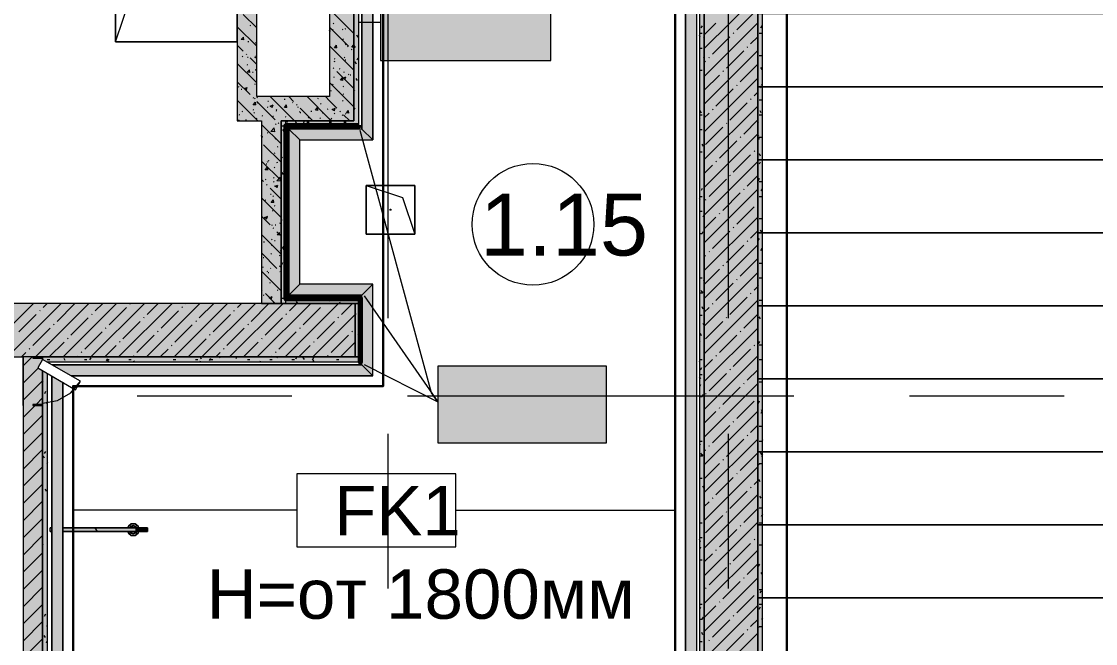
# Model space of a CAD drawing. Header units: millimetres. Extents: x -3817 to 677485, y -22715 to 103890.
# Drawn here: x 69296 to 73712, y 4494 to 7050 of the extents above; entities that cross this region are included whole.
import ezdxf

# ---------------------------------------------------------------- set-up
doc = ezdxf.new("R2010")
doc.units = ezdxf.units.MM
doc.layers.add('PDF _Геометрия', color=7, linetype='Continuous', true_color=0x1d1d1d)
doc.layers.add('PDF _Сплошная заливка', color=7, linetype='Continuous', true_color=0xffffff)
doc.layers.add('PDF _Текст', color=7, linetype='Continuous')
doc.styles.add('PDF GOST-Common', font='arial.ttf')

msp = doc.modelspace()

# ---------------------------------------------------------------- hatches: boundary and pattern name
at = {"layer": 'PDF _Сплошная заливка', "transparency": 33554559}
for points in [[(72323.3, 2031.3), (72343.3, 2031.3), (72343.3, 9571.4), (72323.3, 9571.4), (72323.3, 2146.7)], [(70363.3, 6641.3), (70563.3, 6641.3), (70563.3, 6741.3), (70183.3, 6741.3), (70183.3, 6641.3), (70283.3, 6641.3)], [(69383.3, 5671.4), (70668.3, 5671.4), (70668.3, 5891.3), (67318.3, 5891.3), (67318.3, 5671.4), (69343.3, 5671.4)], [(69343.3, 2031.3), (69383.3, 2031.3), (69383.3, 2041.3), (69343.3, 2041.3), (69343.3, 2046.4), (69383.3, 2046.4), (69383.3, 2585.2), (69363.3, 2596.7), (69383.3, 2631.4), (69383.3, 2636.4), (69343.3, 2636.4), (69343.3, 2641.3), (69383.3, 2641.3), (69383.3, 5471.3), (69343.3, 5471.3), (69343.3, 5476.4), (69383.3, 5476.4), (69382.5, 5615.6), (69363.3, 5626.7), (69383.3, 5661.3), (69383.3, 5666.4), (69343.3, 5666.4), (69343.3, 5671.4), (69303.3, 5671.4), (69303.3, 2031.3)], [(69690.1, 5651.4), (70688.8, 5651.4), (70688.8, 5671.4), (69383.3, 5671.4), (69383.3, 5661.3), (69403.3, 5651.4), (69539.1, 5651.4)]]:
    msp.add_hatch(color=256, dxfattribs=at).paths.add_polyline_path(points)
h = msp.add_hatch(color=256, dxfattribs=at)
h.paths.add_polyline_path([(69383.3, 2031.3), (69403.3, 2031.3), (69403.3, 2573.6), (69383.3, 2585.2), (69383.3, 2041.3)], flags=0)
h.paths.add_polyline_path([(69403.3, 2619.8), (69403.3, 5603.6), (69383.3, 5615.2), (69383.3, 2631.4), (69400.1, 2621.6)], flags=0)
h.paths.add_polyline_path([(69403.3, 5649.8), (69403.3, 5651.4), (69400.6, 5651.4)], flags=0)
at = {"layer": 'PDF _Сплошная заливка', "true_color": 0xd7cdc4, "transparency": 33554559}
msp.add_hatch(color=254, dxfattribs=at).paths.add_polyline_path([(70740.8, 5593.8), (70695.8, 5638.8), (69422.2, 5638.8), (69500.2, 5593.8), (69690.1, 5593.8)])
h = msp.add_hatch(color=254, dxfattribs=at)
h.paths.add_polyline_path([(69420.8, 2063.8), (69465.8, 2108.8), (69465.8, 2537.5), (69420.8, 2563.5), (69420.8, 2146.7)], flags=0)
h.paths.add_polyline_path([(69465.8, 2583.7), (69465.8, 5567.5), (69420.8, 5593.5), (69420.8, 2609.7)], flags=0)
at = {"layer": 'PDF _Сплошная заливка', "true_color": 0xe2ddcd, "transparency": 33554559}
h = msp.add_hatch(color=254, dxfattribs=at)
h.paths.add_polyline_path([(69764.3, 4953.4), (69764.3, 4969.3), (69465.8, 4969.3), (69465.8, 4953.4), (69690.1, 4953.4)], flags=0)
h.paths.add_polyline_path([(69414.3, 4953.4), (69420.8, 4953.4), (69420.8, 4969.3), (69414.3, 4969.3)], flags=0)
msp.add_hatch(color=254, dxfattribs=at).paths.add_polyline_path([(69814.3, 4953.4), (69812.6, 4969.3), (69764.3, 4969.3), (69764.3, 4953.4), (69812.6, 4953.4)])

# ---------------------------------------------------------------- linework, layer by layer
at = {"layer": 'PDF _Геометрия', "color": 9, "lineweight": 9, "true_color": 0xc0c0c0}
for points in [[(71933.3, 9811.3), (72468.3, 9811.3), (72323.3, 9811.3), (72103.3, 9811.3), (72103.3, 2426.9), (71803.3, 2426.9), (71803.3, 2414.3), (71803.3, 2351.8), (71803.3, 2031.3), (71878.3, 2031.3), (72103.3, 2031.3), (72103.3, 2051.3), (72103.3, 9591.3), (72083.3, 9591.3), (71916.6, 9591.3), (72103.3, 9591.3), (72103.3, 9811.3), (71916.6, 9811.3)], [(68383.3, 7216.4), (70183.3, 7216.4), (70183.3, 6741.3), (70183.3, 6641.3), (70283.3, 6641.3), (70283.3, 5891.3), (70363.3, 5891.3), (70363.3, 6641.3), (70563.3, 6641.3), (70663.3, 6641.3), (70663.3, 9591.3), (70923.3, 9591.3), (70683.3, 9591.3), (70663.3, 9591.3), (70663.3, 6641.3), (70363.3, 6641.3), (70363.3, 6621.3), (70683.3, 6621.3), (70683.3, 6641.3), (70683.3, 9571.4), (70953.3, 9571.4), (70953.3, 9583.4)], [(71903.3, 9583.4), (71903.3, 9571.4), (72083.3, 9571.4), (72083.3, 2051.3), (71878.3, 2051.3), (71878.3, 2351.8), (72103.3, 2351.8), (72103.3, 2031.3), (71803.3, 2031.3), (71803.3, 1811.3), (71803.3, 1863.3)], [(72523.3, 1811.3), (72523.3, 2031.3), (72323.3, 2031.3), (72323.3, 9591.3), (72468.3, 9591.3), (72323.3, 9591.3), (72323.3, 9571.4), (72323.3, 2031.3), (72343.3, 2031.3), (72523.3, 2031.3), (72523.3, 2051.3)], [(72344.7, 2051.3), (72343.3, 2051.3), (72343.3, 9570.4)], [(69403.3, 5651.4), (70688.8, 5651.4), (70688.8, 5671.4), (69383.3, 5671.4), (69383.3, 5661.3), (69383.3, 5671.4), (70668.3, 5671.4), (70668.3, 5891.3), (68383.3, 5891.3)], [(69303.3, 5471.3), (69303.3, 5671.4)], [(69403.3, 2641.3), (69403.3, 2619.8), (69403.3, 5603.6)]]:
    msp.add_lwpolyline(points, dxfattribs=at)
for points in [[(70263.3, 6741.3), (70263.3, 9591.3), (70563.3, 9591.3), (70563.3, 6741.3)], [(70363.3, 6641.3), (70363.3, 5891.3), (70383.3, 5891.3), (70383.3, 6641.3)], [(70363.3, 5891.3), (70688.8, 5891.3), (70688.8, 5911.3), (70363.3, 5911.3)], [(70668.3, 5891.3), (70668.3, 5671.4), (70688.3, 5671.4), (70688.3, 5891.3)], [(69303.3, 2031.3), (68703.3, 2031.3), (68703.3, 5671.4), (69303.3, 5671.4)]]:
    msp.add_lwpolyline(points, close=True, dxfattribs=at)
at = {"layer": 'PDF _Геометрия', "color": 7, "lineweight": 9}
for points in [[(70695.8, 9558.8), (70695.8, 6607.8), (70395.8, 6607.8), (70440.8, 6562.8), (70740.8, 6562.8), (70740.8, 9513.8)], [(72070.8, 9558.8), (71903.3, 9558.8), (72070.8, 9558.8), (72070.8, 2440.3)], [(72025.8, 9513.8), (71903.3, 9513.8), (72025.8, 9513.8), (72025.8, 2485.3)], [(69683.3, 6966.4), (69745.8, 7153.9), (70183.3, 7216.4)], [(70683.3, 7047.1), (70772.3, 7047.1)], [(70695.8, 6607.8), (70395.8, 6607.8), (70395.8, 5925.3), (70440.8, 5970.3), (70440.8, 6562.8), (70740.8, 6562.8)], [(70395.8, 6607.8), (70395.8, 5925.3), (70695.8, 5925.3), (70740.8, 5970.3), (70440.8, 5970.3), (70440.8, 6562.8)], [(70679.3, 6620.4), (70679.3, 6607.8), (70679.3, 6610.4)], [(70695.8, 6621.3), (70684.3, 6621.3)], [(70705.8, 5922.6), (71008.1, 5486.2), (70982.2, 5523.5), (70689, 6601.3)], [(70713.3, 6376.4), (70863.3, 6326.3), (70913.3, 6176.3)], [(70740.8, 5970.3), (70440.8, 5970.3)], [(70740.8, 5593.8), (70740.8, 5970.3)], [(70740.8, 5593.8), (70740.8, 5970.3)], [(70740.8, 5593.8), (70695.8, 5638.8), (70695.8, 5925.3), (70395.8, 5925.3)], [(70685.8, 5922.4), (70685.8, 5925.3), (70685.8, 5912.8), (70695.8, 5912.8)], [(70695.8, 5638.8), (70695.8, 5925.3)], [(69383.3, 5671.4), (69303.3, 5671.4)], [(70695.8, 5650.3), (70685.8, 5650.3), (70685.8, 5638.8)], [(70705.8, 5640.6), (71008.1, 5486.2)], [(70428.3, 5041.4), (69508.3, 5041.4)], [(71081.4, 5041.4), (71983.3, 5041.4)], [(69420.8, 4969.3), (69414.3, 4969.3), (69420.8, 4969.3)], [(69414.3, 4953.4), (69414.3, 4969.3)], [(69420.8, 4953.4), (69414.3, 4953.4), (69420.8, 4953.4)], [(69768.5, 4972.5), (69769.8, 4969.3), (69768, 4973.8), (69755.6, 4978.9), (69743.1, 4973.8), (69741.3, 4969.3), (69742.6, 4972.5)], [(69768, 4973.8), (69755.6, 4978.9), (69743.1, 4973.8)], [(69767.3, 4969.3), (69766.2, 4972), (69755.6, 4976.4), (69744.9, 4972), (69743.8, 4969.3)], [(69743.8, 4953.4), (69744.9, 4950.7), (69755.6, 4946.3), (69766.2, 4950.7), (69767.3, 4953.4)], [(69743.9, 4969.3), (69746.6, 4969.3), (69750.2, 4969.3), (69754, 4969.3), (69757.4, 4969.3), (69761.1, 4969.3), (69764.5, 4969.3), (69767.3, 4969.3)], [(69767.3, 4953.4), (69764.5, 4953.4), (69760.9, 4953.4), (69757.1, 4953.4), (69753.7, 4953.4), (69750.1, 4953.4), (69746.6, 4953.4), (69743.9, 4953.4)]]:
    msp.add_lwpolyline(points, dxfattribs=at)
for points in [[(70740.8, 9513.8), (70740.8, 6562.8), (70695.8, 6607.8), (70695.8, 9558.8), (70953.3, 9558.8), (70953.3, 9513.8), (70953.3, 9558.8), (70695.8, 9558.8), (70740.8, 9513.8), (70953.3, 9513.8)], [(72025.8, 2485.3), (72025.8, 9513.8), (72070.8, 9558.8), (72070.8, 2440.3), (71790.8, 2440.3), (72070.8, 2440.3), (72025.8, 2485.3), (71745.8, 2485.3)], [(70183.3, 7216.4), (70183.3, 6966.4), (69683.3, 6966.4), (69683.3, 7216.4)], [(70183.3, 7216.4), (69683.3, 7216.4), (69683.3, 6966.4), (70183.3, 6966.4)], [(71472.3, 7204.7), (70772.3, 7204.7), (70772.3, 6889), (71472.3, 6889)], [(70913.3, 6176.3), (70713.3, 6176.3), (70713.3, 6376.4), (70913.3, 6376.4)], [(70913.3, 6176.3), (70913.3, 6376.4), (70713.3, 6376.4), (70713.3, 6176.3)], [(69383.3, 2631.4), (69383.3, 5615.2)], [(70695.8, 5638.8), (69422.2, 5638.8)], [(71702, 5633.7), (71008.1, 5633.7), (71008.1, 5318.4), (71702, 5318.4)], [(71702, 5633.7), (71008.1, 5633.7), (71008.1, 5318.4), (71702, 5318.4)], [(69420.8, 5593.5), (69420.8, 2609.7)], [(69465.8, 5567.5), (69465.8, 2583.7)], [(70740.8, 5593.8), (69500.2, 5593.8)], [(71081.4, 5191.4), (70428.3, 5191.4), (70428.3, 4891.4), (71081.4, 4891.4)], [(69814.3, 4953.4), (69465.8, 4953.4), (69764.3, 4953.4), (69777.2, 4953.4), (69789.3, 4953.4), (69799.6, 4953.4), (69807.6, 4953.4), (69812.6, 4953.4), (69814.3, 4953.4), (69814.3, 4969.3), (69465.8, 4969.3), (69764.3, 4969.3), (69777.2, 4969.3), (69789.3, 4969.3), (69799.6, 4969.3), (69807.6, 4969.3), (69812.6, 4969.3), (69814.3, 4969.3)], [(69733.6, 4969.3), (69735.7, 4975.8), (69748, 4984.8), (69763.2, 4984.8), (69775.5, 4975.8), (69777.6, 4969.3), (69775.5, 4975.8), (69763.2, 4984.8), (69748, 4984.8), (69735.7, 4975.8)], [(69777.6, 4953.4), (69775.5, 4946.9), (69763.2, 4937.9), (69748, 4937.9), (69735.7, 4946.9), (69733.6, 4953.4), (69735.7, 4946.9), (69748, 4937.9), (69763.2, 4937.9), (69775.5, 4946.9)], [(69769.8, 4953.4), (69768, 4948.9), (69755.6, 4943.8), (69743.1, 4948.9), (69741.3, 4953.4), (69743.1, 4948.9), (69755.6, 4943.8), (69768, 4948.9)], [(69768.3, 4969.3), (69756.9, 4976.4), (69744.5, 4971.5), (69742.8, 4969.3)], [(69742.8, 4953.4), (69754.2, 4946.3), (69766.7, 4951.2), (69768.3, 4953.4)]]:
    msp.add_lwpolyline(points, close=True, dxfattribs=at)
at = {"layer": 'PDF _Геометрия', "color": 231, "lineweight": 30, "true_color": 0xff80c0}
for points in [[(72443.3, 9570.4), (72443.3, 2161.3), (75223.3, 2161.3), (75223.3, 2446.3), (75603.3, 2446.3), (75603.3, 9570.4)], [(71983.3, 2471.4), (71983.3, 9471.3), (70783.3, 9471.3), (70783.3, 5551.3), (69508.3, 5551.3), (69508.3, 2151.4), (70892.8, 2151.4)]]:
    msp.add_lwpolyline(points, dxfattribs=at)
at = {"layer": 'PDF _Геометрия', "color": 253, "lineweight": 9, "true_color": 0xaaaaaa}
for points in [[(70803.3, 5830.9), (70803.3, 7418.4)], [(72203.3, 5830.9), (72203.3, 7418.4)], [(69383.3, 5481.3), (69444.8, 5492.2), (69499, 5523.5), (69539.1, 5571.3)], [(69772.6, 5511.3), (70407.6, 5511.3)], [(70883.8, 5511.3), (72471.3, 5511.3)], [(72947.6, 5511.3), (73582.6, 5511.3)], [(70803.3, 4719.7), (70803.3, 5354.7)], [(72203.3, 4719.7), (72203.3, 5354.7)]]:
    msp.add_lwpolyline(points, dxfattribs=at)
at = {"layer": 'PDF _Геометрия', "lineweight": 9}
for points in [[(72103.3, 6938.5), (72323.3, 7158.5)], [(72236.9, 7015.1), (72308.1, 7086.3)], [(72103.3, 6824.4), (72323.3, 7044.4)], [(72103.3, 6995.5), (72151.3, 7043.6)], [(72137.1, 6915.3), (72208.3, 6986.5)], [(72222.6, 7000.8), (72225, 7003.2)], [(72293.9, 6958), (72323.3, 6987.4)], [(72279.6, 6943.8), (72282, 6946.1)], [(72103.3, 6710.4), (72323.3, 6930.4)], [(72122.8, 6901), (72125.2, 6903.4)], [(72194.1, 6858.2), (72265.4, 6929.5)], [(72103.3, 6881.5), (72108.5, 6886.7)], [(72179.8, 6844), (72182.2, 6846.4)], [(72251.1, 6801.2), (72322.4, 6872.5)], [(72103.3, 6767.4), (72165.6, 6829.7)], [(72103.3, 6596.3), (72323.3, 6816.3)], [(72151.3, 6701.4), (72222.6, 6772.7)], [(72236.9, 6787), (72239.2, 6789.3)], [(72308.1, 6744.2), (72323.3, 6759.3)], [(72208.3, 6644.4), (72279.6, 6715.7)], [(72293.9, 6729.9), (72296.2, 6732.3)], [(72103.3, 6482.3), (72323.3, 6702.3)], [(72103.3, 6653.4), (72122.8, 6672.9)], [(72137.1, 6687.2), (72139.4, 6689.5)], [(72194.1, 6630.1), (72196.5, 6632.5)], [(72265.4, 6587.4), (72323.3, 6645.3)], [(72103.3, 6368.2), (72323.3, 6588.2)], [(72108.5, 6544.6), (72179.8, 6615.9)], [(72165.6, 6487.6), (72236.9, 6558.9)], [(72251.1, 6573.1), (72253.5, 6575.5)], [(72222.6, 6430.6), (72293.9, 6501.8)], [(72308.1, 6516.1), (72310.5, 6518.5)], [(72322.4, 6530.3), (72323.3, 6531.2)], [(72103.3, 6254.2), (72323.3, 6474.2)], [(72103.3, 6425.3), (72137.1, 6459.1)], [(72151.3, 6473.3), (72153.7, 6475.7)], [(72208.3, 6416.3), (72210.7, 6418.7)], [(72279.6, 6373.5), (72323.3, 6417.2)], [(72103.3, 6140.1), (72323.3, 6360.1)], [(72122.8, 6330.8), (72194.1, 6402)], [(72265.4, 6359.3), (72267.7, 6361.6)], [(72108.5, 6316.5), (72110.9, 6318.9)], [(72179.8, 6273.7), (72251.1, 6345)], [(72236.9, 6216.7), (72308.1, 6288)], [(72322.4, 6302.2), (72323.3, 6303.1)], [(72103.3, 6026.1), (72323.3, 6246.1)], [(72103.3, 6197.2), (72151.3, 6245.2)], [(72165.6, 6259.5), (72167.9, 6261.8)], [(72137.1, 6116.9), (72208.3, 6188.2)], [(72222.6, 6202.5), (72225, 6204.8)], [(72293.9, 6159.7), (72323.3, 6189.1)], [(72279.6, 6145.4), (72282, 6147.8)], [(72103.3, 5912), (72323.3, 6132)], [(72122.8, 6102.7), (72125.2, 6105)], [(72194.1, 6059.9), (72265.4, 6131.2)], [(72103.3, 6083.1), (72108.5, 6088.4)], [(72251.1, 6002.9), (72322.4, 6074.1)], [(72103.3, 5969.1), (72165.6, 6031.4)], [(72103.3, 5798), (72323.3, 6018)], [(72179.8, 6045.6), (72182.2, 6048)], [(72151.3, 5903.1), (72222.6, 5974.4)], [(72236.9, 5988.6), (72239.2, 5991)], [(72308.1, 5945.8), (72323.3, 5961)], [(72208.3, 5846), (72279.6, 5917.3)], [(72293.9, 5931.6), (72296.2, 5934)], [(69125.4, 5671.4), (69345.4, 5891.3)], [(69239.4, 5671.4), (69459.4, 5891.3)], [(69353.5, 5671.4), (69573.5, 5891.3)], [(69385.6, 5874.6), (69402.4, 5891.3)], [(69442.6, 5817.5), (69513.9, 5888.8)], [(69467.5, 5671.4), (69687.5, 5891.3)], [(69581.6, 5671.4), (69801.6, 5891.3)], [(69599.5, 5860.3), (69630.5, 5891.3)], [(69656.5, 5803.3), (69727.8, 5874.6)], [(69695.6, 5671.4), (69915.6, 5891.3)], [(69742, 5888.8), (69744.4, 5891.2)], [(69809.7, 5671.4), (70029.7, 5891.3)], [(69813.3, 5846), (69858.6, 5891.3)], [(69923.7, 5671.4), (70143.7, 5891.3)], [(69955.9, 5874.6), (69958.2, 5876.9)], [(69970.1, 5888.8), (69972.7, 5891.3)], [(70027.1, 5831.8), (70086.7, 5891.3)], [(70037.8, 5671.4), (70257.8, 5891.3)], [(70151.8, 5671.4), (70371.8, 5891.3)], [(70184, 5874.6), (70200.8, 5891.3)], [(70241, 5817.5), (70312.3, 5888.8)], [(70265.9, 5671.4), (70485.9, 5891.3)], [(70379.9, 5671.4), (70599.9, 5891.3)], [(70397.8, 5860.3), (70428.9, 5891.3)], [(70454.8, 5803.3), (70526.1, 5874.6)], [(70540.4, 5888.8), (70542.7, 5891.2)], [(70611.7, 5846), (70657, 5891.3)], [(72103.3, 5683.9), (72323.3, 5903.9)], [(72103.3, 5855), (72122.8, 5874.6)], [(72137.1, 5888.8), (72139.4, 5891.2)], [(69285.8, 5774.8), (69357.1, 5846)], [(69371.4, 5860.3), (69373.7, 5862.7)], [(69499.7, 5760.5), (69571, 5831.8)], [(69585.2, 5846), (69587.6, 5848.4)], [(69799.1, 5831.8), (69801.4, 5834.2)], [(69870.3, 5789), (69941.6, 5860.3)], [(70084.2, 5774.8), (70155.5, 5846)], [(70169.7, 5860.3), (70172.1, 5862.7)], [(70298, 5760.5), (70369.3, 5831.8)], [(70383.6, 5846), (70385.9, 5848.4)], [(70494, 5671.4), (70668.3, 5845.6)], [(70597.4, 5831.8), (70599.8, 5834.2)], [(72194.1, 5831.8), (72196.5, 5834.2)], [(72265.4, 5789), (72323.3, 5846.9)], [(69342.9, 5717.7), (69414.1, 5789)], [(69428.4, 5803.3), (69430.8, 5805.7)], [(69642.2, 5789), (69644.6, 5791.4)], [(69713.5, 5746.3), (69784.8, 5817.5)], [(69927.4, 5732), (69998.6, 5803.3)], [(70012.9, 5817.5), (70015.3, 5819.9)], [(70141.2, 5717.7), (70212.5, 5789)], [(70226.7, 5803.3), (70229.1, 5805.7)], [(70440.6, 5789), (70442.9, 5791.4)], [(70511.9, 5746.3), (70583.1, 5817.5)], [(72103.3, 5569.9), (72323.3, 5789.9)], [(72108.5, 5746.3), (72179.8, 5817.5)], [(69485.4, 5746.3), (69487.8, 5748.6)], [(69556.7, 5703.5), (69628, 5774.8)], [(69770.5, 5689.2), (69841.8, 5760.5)], [(69856.1, 5774.8), (69858.4, 5777.1)], [(69984.4, 5675), (70055.7, 5746.3)], [(70069.9, 5760.5), (70072.3, 5762.9)], [(70283.8, 5746.3), (70286.1, 5748.6)], [(70355, 5703.5), (70426.3, 5774.8)], [(70568.9, 5689.2), (70640.2, 5760.5)], [(70654.4, 5774.8), (70656.8, 5777.1)], [(72165.6, 5689.2), (72236.9, 5760.5)], [(72251.1, 5774.8), (72253.5, 5777.1)], [(69328.6, 5703.5), (69331, 5705.9)], [(69410.5, 5671.4), (69471.2, 5732)], [(69638.6, 5671.4), (69685, 5717.7)], [(69699.3, 5732), (69701.6, 5734.4)], [(69866.7, 5671.4), (69898.8, 5703.5)], [(69913.1, 5717.7), (69915.5, 5720.1)], [(70126.9, 5703.5), (70129.3, 5705.9)], [(70208.9, 5671.4), (70269.5, 5732)], [(70437, 5671.4), (70483.3, 5717.7)], [(70497.6, 5732), (70500, 5734.4)], [(70608, 5671.4), (70668.3, 5731.6)], [(72222.6, 5632.2), (72293.9, 5703.5)], [(72308.1, 5717.7), (72310.5, 5720.1)], [(72322.4, 5732), (72323.3, 5732.9)], [(69296.5, 5671.4), (69314.3, 5689.2)], [(69303.3, 5634.7), (69339.9, 5671.4)], [(69524.6, 5671.4), (69528.2, 5675)], [(69542.4, 5689.2), (69544.8, 5691.6)], [(69756.3, 5675), (69758.7, 5677.3)], [(70094.8, 5671.4), (70112.7, 5689.2)], [(70322.9, 5671.4), (70326.5, 5675)], [(70340.8, 5689.2), (70343.2, 5691.6)], [(70554.6, 5675), (70557, 5677.3)], [(70665.1, 5671.4), (70668.3, 5674.6)], [(72103.3, 5455.8), (72323.3, 5675.8)], [(72103.3, 5626.9), (72137.1, 5660.7)], [(72151.3, 5675), (72153.7, 5677.3)], [(69303.3, 5564), (69365, 5625.7)], [(72208.3, 5618), (72210.7, 5620.3)], [(72279.6, 5575.2), (72323.3, 5618.8)], [(69303.3, 5493.3), (69383.3, 5573.3)], [(72122.8, 5532.4), (72194.1, 5603.7)], [(72103.3, 5341.8), (72323.3, 5561.8)], [(72108.5, 5518.2), (72110.9, 5520.5)], [(72179.8, 5475.4), (72251.1, 5546.7)], [(72265.4, 5560.9), (72267.7, 5563.3)], [(69357.1, 5476.4), (69383.3, 5502.6)], [(72236.9, 5418.4), (72308.1, 5489.6)], [(72322.4, 5503.9), (72323.3, 5504.8)], [(69303.3, 5422.6), (69352.1, 5471.3)], [(69303.3, 5351.8), (69383.3, 5431.8)], [(72103.3, 5227.7), (72323.3, 5447.7)], [(72103.3, 5398.8), (72151.3, 5446.9)], [(72165.6, 5461.1), (72167.9, 5463.5)], [(72137.1, 5318.6), (72208.3, 5389.9)], [(72222.6, 5404.1), (72225, 5406.5)], [(72293.9, 5361.3), (72323.3, 5390.7)], [(69303.3, 5281.1), (69383.3, 5361.1)], [(72279.6, 5347.1), (72282, 5349.5)], [(72103.3, 5113.7), (72323.3, 5333.7)], [(72122.8, 5304.3), (72125.2, 5306.7)], [(72194.1, 5261.5), (72265.4, 5332.8)], [(69303.3, 5210.4), (69383.3, 5290.4)], [(72103.3, 5284.8), (72108.5, 5290.1)], [(72251.1, 5204.5), (72322.4, 5275.8)], [(69303.3, 5139.7), (69383.3, 5219.7)], [(72103.3, 5170.7), (72165.6, 5233)], [(72103.3, 4999.7), (72323.3, 5219.7)], [(72179.8, 5247.3), (72182.2, 5249.7)], [(72151.3, 5104.7), (72222.6, 5176)], [(72236.9, 5190.3), (72239.2, 5192.6)], [(69303.3, 5069), (69383.3, 5149)], [(72293.9, 5133.2), (72296.2, 5135.6)], [(72308.1, 5147.5), (72323.3, 5162.6)], [(69303.3, 4998.3), (69383.3, 5078.3)], [(72103.3, 4885.6), (72323.3, 5105.6)], [(72137.1, 5090.5), (72139.4, 5092.8)], [(72208.3, 5047.7), (72279.6, 5119)], [(72103.3, 5056.7), (72122.8, 5076.2)], [(72194.1, 5033.4), (72196.5, 5035.8)], [(72265.4, 4990.7), (72323.3, 5048.6)], [(69303.3, 4927.6), (69383.3, 5007.6)], [(72103.3, 4771.6), (72323.3, 4991.6)], [(72108.5, 4947.9), (72179.8, 5019.2)], [(72165.6, 4890.9), (72236.9, 4962.2)], [(72251.1, 4976.4), (72253.5, 4978.8)], [(69303.3, 4856.9), (69383.3, 4936.9)], [(72222.6, 4833.9), (72293.9, 4905.1)], [(72308.1, 4919.4), (72310.5, 4921.8)], [(72322.4, 4933.7), (72323.3, 4934.5)], [(69303.3, 4786.2), (69383.3, 4866.2)], [(72103.3, 4657.5), (72323.3, 4877.5)], [(72103.3, 4828.6), (72137.1, 4862.4)], [(72151.3, 4876.6), (72153.7, 4879)], [(72208.3, 4819.6), (72210.7, 4822)], [(72279.6, 4776.8), (72323.3, 4820.5)], [(69303.3, 4715.4), (69383.3, 4795.4)], [(72122.8, 4734.1), (72194.1, 4805.3)], [(69303.3, 4644.7), (69383.3, 4724.7)], [(72103.3, 4543.5), (72323.3, 4763.5)], [(72179.8, 4677), (72251.1, 4748.3)], [(72265.4, 4762.6), (72267.7, 4765)], [(72108.5, 4719.8), (72110.9, 4722.2)], [(72236.9, 4620), (72308.1, 4691.3)], [(72322.4, 4705.6), (72323.3, 4706.4)], [(69303.3, 4574), (69383.3, 4654)], [(72103.3, 4429.4), (72323.3, 4649.4)], [(72103.3, 4600.5), (72151.3, 4648.5)], [(72165.6, 4662.8), (72167.9, 4665.2)], [(72222.6, 4605.8), (72225, 4608.1)], [(72293.9, 4563), (72323.3, 4592.4)], [(69303.3, 4503.3), (69383.3, 4583.3)], [(72137.1, 4520.2), (72208.3, 4591.5)], [(72279.6, 4548.7), (72282, 4551.1)], [(69303.3, 4432.6), (69383.3, 4512.6)], [(72103.3, 4315.4), (72323.3, 4535.4)], [(72122.8, 4506), (72125.2, 4508.3)], [(72194.1, 4463.2), (72265.4, 4534.5)]]:
    msp.add_lwpolyline(points, dxfattribs=at)
at = {"layer": 'PDF _Геометрия', "color": 252, "lineweight": 9, "true_color": 0x878787}
for points in [[(70263.3, 7023.8), (70208.4, 7078.6)], [(70663.3, 7000.9), (70563.3, 7100.9)], [(70263.3, 6948.3), (70183.3, 7028.3)], [(70235.1, 7034.5), (70237.9, 7032.7)], [(70563.3, 7021.1), (70566.8, 7022.5)], [(70563.3, 7011.7), (70566.9, 7022.4)], [(70640.9, 6947.8), (70565.5, 7023.3)], [(70577.3, 7042.3), (70580.1, 7040.5)], [(70627.5, 7019), (70630.2, 7021)], [(70210.7, 6974.4), (70200.1, 6975.3), (70208.7, 6985.6)], [(70210.7, 6974.4), (70208.7, 6985.5)], [(70563.6, 7011.2), (70567, 7011.7)], [(70575.4, 7017.1), (70577.9, 7014.8)], [(70614.8, 7018.4), (70617.6, 7016.6)], [(70618, 6978.1), (70620.5, 6975.8)], [(70208.4, 6927.7), (70183.3, 6952.9)], [(70227.6, 6967), (70231, 6967.5)], [(70257.1, 6964), (70260, 6962.2)], [(70262.8, 6969.2), (70263.3, 6969.6)], [(70663.3, 6850), (70563.3, 6950)], [(70593.3, 6940.9), (70582.7, 6941.9), (70591.3, 6952.1)], [(70593.3, 6940.9), (70591.3, 6952)], [(70625.3, 6959.8), (70628, 6961.8)], [(70629.1, 6955.9), (70632.5, 6956.3)], [(70636.8, 6947.9), (70639.6, 6946.1)], [(70656, 6932.8), (70653.5, 6935.3)], [(70663.3, 6943.2), (70654.3, 6944.6), (70663.3, 6953.9)], [(70663.3, 6944.3), (70660.5, 6946.1), (70663.3, 6947.2)], [(70183.3, 6897.2), (70184.2, 6897.3)], [(70203.3, 6906.9), (70205.7, 6904.6)], [(70223.5, 6912.6), (70221, 6915.1)], [(70225.4, 6902.7), (70228.7, 6903.2)], [(70263.3, 6872.9), (70236.1, 6900.1)], [(70263.3, 6897.9), (70255.6, 6903), (70263.3, 6905.9)], [(70260.6, 6910), (70263.3, 6912.1)], [(70582.2, 6898), (70584.7, 6895.8)], [(70623.2, 6900.6), (70625.8, 6902.6)], [(70626.9, 6891.6), (70630.2, 6892.1)], [(70263.3, 6797.4), (70183.3, 6877.4)], [(70222.5, 6873.1), (70225.4, 6871.3)], [(70235.4, 6840.7), (70224.8, 6841.6), (70233.4, 6851.8)], [(70235.4, 6840.6), (70233.4, 6851.8)], [(70258.4, 6850.8), (70261.1, 6852.9)], [(70260, 6849.2), (70262.8, 6847.4)], [(70565.5, 6872.4), (70563.3, 6874.6)], [(70580.6, 6857.3), (70578.1, 6859.8)], [(70582.4, 6885.8), (70585.7, 6886.2)], [(70663.3, 6774.6), (70593.2, 6844.7)], [(70602.2, 6857.1), (70605, 6855.3)], [(70236.1, 6749.2), (70183.3, 6802)], [(70245.9, 6841.5), (70249.3, 6841.9)], [(70580.1, 6821.5), (70583.4, 6822)], [(70618, 6807.2), (70607.4, 6808.1), (70615.9, 6818.3)], [(70618, 6807.1), (70616, 6818.3)], [(70626.1, 6811.2), (70617.3, 6817.2), (70629.7, 6822)], [(70621, 6841.4), (70623.7, 6843.4)], [(70626.1, 6811.2), (70629.7, 6821.9)], [(70639.7, 6833.2), (70642.5, 6831.4)], [(70647.5, 6830.4), (70650.8, 6830.8)], [(70187.2, 6782.7), (70190, 6780.9)], [(70199.2, 6771.4), (70202.5, 6771.8)], [(70221.2, 6768.1), (70212.4, 6774.1), (70224.8, 6778.9)], [(70221.2, 6768.1), (70224.8, 6778.8)], [(70256.3, 6791.6), (70258.9, 6793.7)], [(70663.3, 6699.2), (70563.3, 6799.2)], [(70566.8, 6766.7), (70569.6, 6764.9)], [(70574.9, 6792), (70577.4, 6789.7)], [(70600.7, 6760.3), (70604, 6760.7)], [(70618.8, 6782.2), (70621.5, 6784.2)], [(70661.7, 6762.7), (70663.3, 6761.7)], [(70268.5, 6641.3), (70183.3, 6726.5)], [(70251.2, 6734.1), (70248.7, 6736.6)], [(70260.1, 6706.9), (70249.5, 6707.9), (70258, 6718.1)], [(70254.1, 6732.4), (70256.8, 6734.5)], [(70260.1, 6706.9), (70258, 6718)], [(70263.8, 6738.6), (70266.3, 6736.3)], [(70339.2, 6646.1), (70263.8, 6721.5)], [(70264.7, 6716), (70268, 6716.5)], [(70309.2, 6721.9), (70312.5, 6722.3)], [(70419.3, 6641.3), (70319.3, 6741.3)], [(70376.5, 6730.7), (70379.9, 6731.2)], [(70414.6, 6721.5), (70394.8, 6741.3)], [(70410.1, 6717.3), (70412.6, 6715.1)], [(70570.2, 6641.3), (70563.3, 6648.3), (70470.2, 6741.3)], [(70513.8, 6735.1), (70516.3, 6732.9)], [(70525.4, 6710.5), (70528.1, 6712.5)], [(70593.2, 6693.9), (70563.3, 6723.8), (70545.7, 6741.3)], [(70616.7, 6723), (70619.3, 6725.1)], [(70617.5, 6752.9), (70620, 6750.6)], [(70190, 6668), (70192.8, 6666.2)], [(70202.7, 6681.7), (70205.2, 6679.5)], [(70247.4, 6687.9), (70250.3, 6686.1)], [(70252, 6673.3), (70254.6, 6675.3)], [(70306.4, 6699.5), (70308.9, 6697.3)], [(70327.3, 6696.5), (70318.5, 6702.5), (70330.9, 6707.3)], [(70327.3, 6696.5), (70330.9, 6707.2)], [(70342.4, 6683.8), (70345.2, 6682)], [(70343.2, 6685.8), (70345.9, 6687.8)], [(70387.6, 6695.8), (70377, 6696.7), (70385.6, 6706.9)], [(70387.6, 6695.7), (70385.6, 6706.9)], [(70429.7, 6706.4), (70427.2, 6709)], [(70433, 6697.2), (70435.7, 6699.2)], [(70437.3, 6679.8), (70440.1, 6678)], [(70442.1, 6675.4), (70445.4, 6675.8)], [(70494.8, 6641.3), (70442.3, 6693.9)], [(70486.6, 6681.3), (70489.9, 6681.7)], [(70515.1, 6684.6), (70504.5, 6685.5), (70513.1, 6695.8)], [(70515.1, 6684.6), (70513.1, 6695.7)], [(70532.2, 6675.8), (70535, 6674)], [(70553.9, 6690.1), (70557.2, 6690.6)], [(70582.8, 6682.3), (70574, 6688.3), (70586.5, 6693)], [(70581.7, 6672.9), (70584.2, 6670.6)], [(70582.9, 6682.2), (70586.5, 6693)], [(70608.2, 6678.8), (70605.7, 6681.3)], [(70627.1, 6671.8), (70629.9, 6670)], [(70642.7, 6673.5), (70632, 6674.4), (70640.6, 6684.6)], [(70642.7, 6673.4), (70640.6, 6684.5)], [(70193.1, 6641.3), (70188.3, 6646.1)], [(70217.9, 6645.9), (70221.2, 6646.3)], [(70262.4, 6651.8), (70265.8, 6652.2)], [(70363.3, 6546.5), (70283.3, 6626.5)], [(70284.9, 6664), (70287.8, 6662.2)], [(70329.8, 6660.6), (70333.1, 6661.1)], [(70341.1, 6626.6), (70343.7, 6628.6)], [(70354.3, 6631), (70351.8, 6633.5)], [(70379.8, 6660), (70382.7, 6658.2)], [(70474.8, 6656), (70477.6, 6654.2)], [(70478, 6655.1), (70480.5, 6652.8)], [(70523.2, 6651.3), (70525.9, 6653.3)], [(70569.7, 6651.9), (70572.5, 6650.1)], [(70614.5, 6663.8), (70617.2, 6665.9)], [(70645.7, 6641.3), (70620.8, 6666.2)], [(70283.3, 6590.5), (70286.3, 6590.9)], [(70284.8, 6573.1), (70283.3, 6581.3)], [(70307, 6593.5), (70309.8, 6591.7)], [(70337.7, 6595.7), (70321.9, 6598.2), (70335.8, 6612.6)], [(70337.7, 6595.7), (70335.8, 6612.6)], [(70283.3, 6576.7), (70287.7, 6578.3)], [(70283.3, 6573.3), (70284.8, 6573.2)], [(70283.3, 6568.1), (70284.1, 6567.6)], [(70284.1, 6567.5), (70287.7, 6578.3)], [(70363.3, 6471.2), (70291.4, 6543)], [(70338.9, 6567.4), (70341.6, 6569.4)], [(70348.5, 6535.1), (70351.8, 6535.6)], [(70336.8, 6508.2), (70339.4, 6510.3)], [(70363.3, 6395.7), (70283.3, 6475.7)], [(70309.4, 6439.5), (70298.8, 6440.4), (70307.4, 6450.6)], [(70301.7, 6465), (70305.1, 6465.5)], [(70305.9, 6474.4), (70308.4, 6472.1)], [(70309.4, 6439.4), (70307.4, 6450.5)], [(70309.8, 6478.7), (70312.7, 6476.9)], [(70334.6, 6449), (70337.3, 6451.1)], [(70346.2, 6470.9), (70349.6, 6471.3)], [(70331.9, 6408.2), (70334.7, 6406.4)], [(70361.3, 6393.1), (70345.5, 6395.5), (70359.3, 6410)], [(70361.3, 6393), (70359.3, 6409.9)], [(70291.4, 6392.1), (70283.3, 6400.3)], [(70299.5, 6400.8), (70302.8, 6401.2)], [(70306.5, 6377.1), (70304, 6379.6)], [(70363.3, 6320.3), (70319.1, 6364.5)], [(70332.4, 6389.8), (70335.1, 6391.9)], [(70346.9, 6367.1), (70338.1, 6373), (70350.5, 6377.8)], [(70346.9, 6367), (70350.5, 6377.8)], [(70363.3, 6244.8), (70283.3, 6324.8)], [(70297.3, 6317.4), (70300.1, 6315.6)], [(70320, 6339.5), (70323.4, 6339.9)], [(70334.1, 6305.7), (70323.5, 6306.6), (70332, 6316.9)], [(70330.3, 6330.6), (70332.9, 6332.7)], [(70334.1, 6305.7), (70332, 6316.8)], [(70328.1, 6271.5), (70330.8, 6273.5)], [(70334.8, 6293.5), (70337.6, 6291.7)], [(70319.1, 6213.6), (70283.3, 6249.4)], [(70303.7, 6238.2), (70294.8, 6244.1), (70307.3, 6248.9)], [(70303.7, 6238.1), (70307.3, 6248.8)], [(70305.4, 6249.2), (70307.9, 6247)], [(70325.9, 6212.3), (70328.6, 6214.3)], [(70334.2, 6198.5), (70331.6, 6201)], [(70338.8, 6214), (70342.1, 6214.5)], [(70363.3, 6169.4), (70346.7, 6186)], [(70358.8, 6172), (70348.1, 6172.9), (70356.7, 6183.1)], [(70358.8, 6171.9), (70356.7, 6183.1)], [(70356.8, 6223), (70359.6, 6221.2)], [(70363.3, 6093.9), (70283.3, 6173.9)], [(70292, 6143.9), (70295.3, 6144.3)], [(70323.8, 6153.1), (70326.4, 6155.1)], [(70336.5, 6149.8), (70339.8, 6150.2)], [(70346.7, 6035.1), (70283.3, 6098.6)], [(70321.6, 6093.9), (70324.3, 6095.9)], [(70322.2, 6132.1), (70325, 6130.3)], [(70359.7, 6108.2), (70362.5, 6106.4)], [(70289.7, 6079.6), (70293.1, 6080.1)], [(70357.1, 6088.5), (70360.4, 6088.9)], [(70363.3, 5943.1), (70283.3, 6023.1)], [(70286.8, 6041.8), (70289.6, 6039.9)], [(70304.9, 6024.1), (70307.3, 6021.8)], [(70310.3, 6018.4), (70313.6, 6018.8)], [(70319.5, 6034.7), (70322.1, 6036.7)], [(70363.3, 6039.8), (70357.7, 6043.6), (70363.3, 6045.7)], [(70361.8, 6020), (70359.3, 6022.5)], [(70317.3, 5975.5), (70320, 5977.6)], [(70286.4, 5944.6), (70283.9, 5947.1)], [(70289.7, 5927), (70292.5, 5925.2)], [(70339.6, 5891.3), (70299, 5932)], [(70323.3, 5908.7), (70314.4, 5914.7), (70326.9, 5919.4)], [(70315.1, 5916.3), (70317.8, 5918.4)], [(70323.3, 5908.6), (70326.9, 5919.4)], [(70347.1, 5946.9), (70349.9, 5945.1)], [(70329, 5892.9), (70332.4, 5893.3)]]:
    msp.add_lwpolyline(points, dxfattribs=at)
at = {"layer": 'PDF _Геометрия', "color": 253, "lineweight": 9, "true_color": 0xaaaaaa}
for points in [[(73873.3, 3481.1), (73873.3, 7081.1), (72323.3, 7081.1), (72323.3, 3481.1)], [(73873.3, 6781.1), (72323.3, 6781.1)], [(73873.3, 6481.1), (72323.3, 6481.1)], [(73873.3, 6181.1), (72323.3, 6181.1)], [(73873.3, 5881.1), (72323.3, 5881.1)], [(73873.3, 5581.1), (72323.3, 5581.1)], [(73873.3, 5281.1), (72323.3, 5281.1)], [(73873.3, 4981.1), (72323.3, 4981.1)], [(73873.3, 4681.1), (72323.3, 4681.1)]]:
    msp.add_lwpolyline(points, close=True, dxfattribs=at)
at = {"layer": 'PDF _Геометрия', "color": 253, "lineweight": 9, "true_color": 0x9b9b9b}
for points in [[(72094.1, 7032.6), (72089.1, 7023.9)], [(72339.9, 7031.5), (72334.8, 7022.8)], [(70680.4, 6984.7), (70675.4, 6993.4)], [(70682.5, 7001.5), (70683.3, 7001.5)], [(72086.8, 6987.2), (72083.3, 6993.3)], [(72084.6, 7001.5), (72094.7, 7001.5)], [(72103.3, 6987.5), (72100.3, 6982.2)], [(72328.5, 7001.5), (72338.5, 7001.5)], [(70669.3, 6943.1), (70664.3, 6951.8)], [(72084.6, 6940.6), (72094.7, 6940.6)], [(70679.6, 6899), (70674.5, 6890.3)], [(72103.3, 6897.7), (72101.1, 6901.5)], [(72328.5, 6910.1), (72338.5, 6910.1)], [(70673.4, 6875), (70668.3, 6883.7)], [(72084.6, 6849.1), (72094.7, 6849.1)], [(72340.7, 6852.2), (72335.7, 6860.9)], [(70677.4, 6807), (70672.4, 6815.7)], [(70682.5, 6818.6), (70683.3, 6818.6)], [(72103.3, 6804.6), (72103.2, 6804.5)], [(70666.3, 6765.4), (70663.3, 6770.6)], [(70682.5, 6757.7), (70683.3, 6757.7)], [(72338.8, 6785.8), (72333.7, 6777)], [(72343.3, 6786.8), (72339.8, 6792.9)], [(72328.5, 6727.2), (72338.5, 6727.2)], [(70667.3, 6694.9), (70663.3, 6687.9)], [(72092, 6673.4), (72087, 6682.1)], [(72337.7, 6674.5), (72332.7, 6683.2)], [(70387.1, 6639.4), (70385.9, 6641.3)], [(70390, 6641.3), (70386.1, 6634.5)], [(70428.7, 6628.2), (70423.7, 6636.9)], [(70459.1, 6639.1), (70454.1, 6630.4)], [(70467.9, 6621.3), (70465.3, 6625.8)], [(70469.2, 6635.7), (70479.2, 6635.7)], [(70560.6, 6635.7), (70570.7, 6635.7)], [(70564.8, 6636.4), (70561.9, 6641.3)], [(70621.6, 6635.7), (70631.6, 6635.7)], [(70682.5, 6666.2), (70683.3, 6666.2)], [(72084.9, 6650.8), (72083.3, 6648)], [(72084.6, 6666.2), (72094.7, 6666.2)], [(72326.6, 6632.9), (72323.3, 6638.6)], [(72328.5, 6666.2), (72338.5, 6666.2)], [(70375.9, 6597.7), (70370.9, 6606.4)], [(72084.6, 6605.3), (72094.7, 6605.3)], [(72326.5, 6581.7), (72323.3, 6576)], [(70364.8, 6556.1), (70363.3, 6558.7)], [(70377.7, 6574.8), (70383.3, 6574.8)], [(72100.2, 6537.3), (72095.1, 6546.1)], [(72103.3, 6560.7), (72102.1, 6558.8)], [(72330.7, 6564.8), (72325.6, 6573.5)], [(72328.5, 6574.8), (72338.5, 6574.8)], [(70368.9, 6488), (70363.8, 6496.8)], [(70377.7, 6513.8), (70383.3, 6513.8)], [(72084.6, 6513.8), (72094.7, 6513.8)], [(72334.7, 6496.8), (72329.7, 6505.5)], [(72323.6, 6455.2), (72323.3, 6455.7)], [(72333.6, 6472), (72328.6, 6463.3)], [(70372.9, 6420), (70367.9, 6428.7)], [(70378.9, 6439.1), (70373.8, 6430.4)], [(70377.7, 6422.4), (70383.3, 6422.4)], [(72083.8, 6405), (72083.3, 6404.2)], [(72329.5, 6404), (72324.5, 6395.2)], [(72094.9, 6363.4), (72089.9, 6354.7)], [(72328.5, 6391.9), (72338.5, 6391.9)], [(72340.7, 6362.3), (72335.6, 6353.6)], [(72086, 6318), (72083.3, 6322.8)], [(72084.6, 6330.9), (72094.7, 6330.9)], [(72328.5, 6330.9), (72338.5, 6330.9)], [(72084.6, 6270), (72094.7, 6270)], [(70366.6, 6235), (70363.3, 6229.2)], [(70377.7, 6239.5), (70383.3, 6239.5)], [(72102, 6253.7), (72097, 6245)], [(72328.5, 6239.5), (72338.5, 6239.5)], [(72097.9, 6185.7), (72092.9, 6177)], [(72339.9, 6183), (72334.9, 6191.7)], [(70377.7, 6178.5), (70383.3, 6178.5)], [(72084.6, 6178.5), (72094.7, 6178.5)], [(72328.4, 6158.2), (72323.4, 6149.5)], [(70373.7, 6125.3), (70368.7, 6116.6)], [(70378.1, 6106.2), (70373.1, 6115)], [(72339.6, 6116.6), (72334.5, 6107.9)], [(70369.6, 6057.3), (70364.6, 6048.6)], [(70377.7, 6087.1), (70383.3, 6087.1)], [(72328.5, 6056.6), (72338.5, 6056.6)], [(72343.3, 6055.3), (72343.1, 6055.7)], [(70380.8, 6015.7), (70375.7, 6007)], [(70383.3, 5975.4), (70381.3, 5978.9)], [(72084.6, 5995.7), (72094.7, 5995.7)], [(72103.3, 5983.3), (72101.4, 5986.5)], [(72325.8, 5963.7), (72323.3, 5968)], [(72328.5, 5995.7), (72338.5, 5995.7)], [(72084.6, 5934.7), (72094.7, 5934.7)], [(72095.3, 5936.2), (72090.2, 5944.9)], [(72096.8, 5940), (72091.8, 5931.3)], [(70387.8, 5904.2), (70377.7, 5904.2), (70383.3, 5904.2)], [(70431.8, 5891.3), (70427, 5899.7)], [(70496.5, 5911.3), (70492.5, 5904.4)], [(70530.1, 5904.2), (70540.2, 5904.2)], [(70565.5, 5909), (70560.5, 5900.3)], [(70607.8, 5891.3), (70604.7, 5896.7)], [(70621.6, 5904.2), (70631.6, 5904.2)], [(72099.4, 5868.2), (72094.3, 5876.9)], [(72103.3, 5890.2), (72102.9, 5889.6)], [(72328.5, 5904.2), (72338.5, 5904.2)], [(70671.1, 5848), (70668.3, 5843.1)], [(72084.6, 5843.3), (72094.7, 5843.3)], [(72333.9, 5827.6), (72328.9, 5836.3)], [(70682.5, 5812.8), (70688.3, 5812.8)], [(72103.3, 5800.4), (72098.4, 5808.8)], [(70685.9, 5756), (70680.9, 5764.7)], [(70682.5, 5751.8), (70688.3, 5751.8)], [(72092.3, 5758.5), (72087.3, 5767.2)], [(70688.3, 5691), (70685, 5696.7)], [(72084.6, 5735.9), (72083.3, 5733.6)], [(72330.3, 5734.8), (72325.3, 5726.1)], [(72328.5, 5721.3), (72338.5, 5721.3)], [(69402.4, 5660.4), (69412.4, 5660.4)], [(69476.6, 5656.1), (69471.5, 5664.8)], [(69554.8, 5660.4), (69564.8, 5660.4)], [(69581.5, 5667.6), (69576.5, 5658.9)], [(69649.5, 5663.5), (69644.5, 5654.8)], [(69646.2, 5660.4), (69656.3, 5660.4)], [(69654.3, 5653.1), (69649.2, 5661.8)], [(69737.7, 5660.4), (69747.7, 5660.4)], [(69760.9, 5651.4), (69758.9, 5654.8)], [(69865.2, 5671.4), (69863.8, 5669)], [(69920.5, 5660.4), (69930.6, 5660.4)], [(69936.8, 5651.4), (69936.6, 5651.8)], [(70012, 5660.4), (70022, 5660.4)], [(70031.3, 5654.3), (70029.6, 5651.4)], [(70036.1, 5662.4), (70031, 5671.1)], [(70073, 5665.4), (70067.9, 5656.7)], [(70072.9, 5660.4), (70083, 5660.4)], [(70111.6, 5671.4), (70109.6, 5667.9)], [(70182, 5671.4), (70177.6, 5663.8)], [(70225.3, 5660.4), (70235.4, 5660.4)], [(70277.1, 5653.2), (70276, 5651.4)], [(70316.8, 5660.4), (70326.8, 5660.4)], [(70349.8, 5667.6), (70347.6, 5671.4)], [(70408.2, 5660.4), (70418.3, 5660.4)], [(70428.3, 5671.4), (70423.3, 5662.7)], [(70459.5, 5660.5), (70454.5, 5669.2)], [(70496.4, 5667.3), (70491.4, 5658.6)], [(70500, 5651.4), (70496.1, 5658)], [(70591.1, 5660.4), (70601.2, 5660.4)], [(70595.6, 5668.7), (70594, 5671.4)], [(70682.5, 5660.4), (70688.8, 5660.4)], [(72085.2, 5648.8), (72083.3, 5652.2)], [(72084.6, 5660.4), (72094.7, 5660.4)], [(72328.5, 5660.4), (72338.5, 5660.4)], [(72091.6, 5626.2), (72086.6, 5617.5)], [(69386.2, 5568.8), (69383.3, 5573.9)], [(69384.5, 5570.2), (69383.3, 5568.1)], [(69402.4, 5599.4), (69403.3, 5599.4)], [(72089.3, 5580.8), (72084.3, 5589.5)], [(72084.6, 5599.4), (72094.7, 5599.4)], [(72328.5, 5568.9), (72338.5, 5568.9)], [(69395.6, 5528.6), (69390.6, 5519.9)], [(72087.6, 5558.2), (72083.3, 5550.7)], [(69403.3, 5478.3), (69400.5, 5483)], [(69402.4, 5508), (69403.3, 5508)], [(72084.6, 5508), (72094.7, 5508)], [(72098.7, 5516.5), (72093.7, 5507.8)], [(72329.2, 5489), (72324.2, 5480.3)], [(72340.4, 5447.4), (72335.3, 5438.7)], [(72343.2, 5445.8), (72338.2, 5454.5)], [(72328.5, 5386.1), (72338.5, 5386.1)], [(72343.3, 5384.8), (72342.3, 5386.5)], [(69383.4, 5324.5), (69383.3, 5324.3)], [(69402.4, 5325.1), (69403.3, 5325.1)], [(72086.5, 5312.4), (72083.3, 5306.9)], [(72084.6, 5325.1), (72094.7, 5325.1)], [(72328.5, 5325.1), (72338.5, 5325.1)], [(72343.3, 5330.5), (72342.4, 5329)], [(69391.4, 5255), (69386.4, 5263.7)], [(69394.5, 5282.8), (69389.5, 5274.1)], [(69402.4, 5264.2), (69403.3, 5264.2)], [(72084.6, 5264.2), (72094.7, 5264.2)], [(72094.5, 5267), (72089.4, 5275.7)], [(72097.6, 5270.8), (72092.6, 5262.1)], [(72340.2, 5268.1), (72335.2, 5276.8)], [(72343.3, 5269.5), (72338.3, 5261)], [(69403.3, 5237), (69400.7, 5232.5)], [(72329.1, 5226.5), (72324, 5235.2)], [(72328.5, 5233.7), (72338.5, 5233.7)], [(69402.4, 5172.7), (69403.3, 5172.7)], [(72084.6, 5172.7), (72094.7, 5172.7)], [(72333.1, 5158.5), (72328.1, 5167.2)], [(69399.6, 5118.9), (69394.5, 5127.6)], [(72102.6, 5131), (72097.6, 5139.7)], [(72337.2, 5090.4), (72332.2, 5099.1)], [(72326.1, 5048.8), (72323.3, 5053.6)], [(72328.5, 5050.8), (72338.5, 5050.8)], [(69402.4, 4989.8), (69403.3, 4989.8)], [(72084.6, 4989.8), (72094.7, 4989.8)], [(72328.5, 4989.8), (72338.5, 4989.8)], [(72342.3, 5024), (72337.2, 5015.3)], [(69385.4, 4899.6), (69383.3, 4903.3)], [(69385.3, 4901), (69383.3, 4897.6)], [(69402.4, 4928.9), (69403.3, 4928.9)], [(72088.5, 4911.6), (72083.5, 4920.3)], [(72084.6, 4928.9), (72094.7, 4928.9)], [(72088.4, 4889), (72083.3, 4880.3)], [(72328.5, 4898.4), (72338.5, 4898.4)], [(69402.4, 4837.4), (69403.3, 4837.4)], [(72084.6, 4837.4), (72094.7, 4837.4)], [(72330, 4819.9), (72325, 4811.2)], [(69403.3, 4810.3), (69402.6, 4809.1)], [(72342.4, 4776.7), (72337.4, 4785.4)], [(72328.5, 4715.5), (72338.5, 4715.5)], [(72337.1, 4710.2), (72332.1, 4701.5)], [(69384.2, 4655.3), (69383.3, 4653.7)], [(69402.4, 4654.6), (69403.3, 4654.6)], [(72087.3, 4643.3), (72083.3, 4636.3)], [(72084.6, 4654.6), (72094.7, 4654.6)], [(72333, 4642.2), (72328, 4633.5)], [(72328.5, 4654.6), (72338.5, 4654.6)], [(69395.3, 4613.7), (69390.3, 4605)], [(69402.4, 4593.6), (69403.3, 4593.6)], [(72084.6, 4593.6), (72094.7, 4593.6)], [(72098.4, 4601.6), (72093.4, 4592.9)], [(72343.3, 4599), (72339.1, 4591.8)], [(69403.3, 4563.9), (69400.8, 4568.1)], [(72328.3, 4557.3), (72323.3, 4566)], [(72328.5, 4563.1), (72338.5, 4563.1)], [(69394.7, 4517.8), (69389.6, 4526.5)], [(69402.4, 4504), (69397.4, 4495.3)], [(72097.8, 4529.8), (72092.7, 4538.5)], [(69402.4, 4502.2), (69403.3, 4502.2)], [(72084.6, 4502.2), (72094.7, 4502.2)]]:
    msp.add_lwpolyline(points, dxfattribs=at)
at = {"layer": 'PDF _Геометрия', "color": 231, "lineweight": 70, "true_color": 0xff80c0}
for points in [[(70684.3, 6621.3), (70383.3, 6621.3), (70383.3, 6620.4), (70684.3, 6620.4)], [(70383.3, 6621.3), (70383.3, 5911.3), (70384.3, 5911.3), (70384.3, 6621.3)], [(70383.3, 5911.3), (70688.8, 5911.3), (70688.8, 5912.3), (70383.3, 5912.3)], [(70688.8, 5911.3), (70688.8, 5651.4), (70689.8, 5651.4), (70689.8, 5911.3)]]:
    msp.add_lwpolyline(points, close=True, dxfattribs=at)
at = {"layer": 'PDF _Геометрия', "color": 253, "lineweight": 13, "true_color": 0xaaaaaa}
for points in [[(69343.3, 5666.4), (69383.3, 5666.4), (69383.3, 5671.4), (69343.3, 5671.4)], [(69539.1, 5571.3), (69383.3, 5661.3), (69363.3, 5626.7), (69519.1, 5536.7)], [(69343.3, 5476.4), (69343.3, 5471.3), (69383.3, 5471.3), (69383.3, 5476.4)]]:
    msp.add_lwpolyline(points, close=True, dxfattribs=at)
at = {"layer": 'PDF _Геометрия', "color": 9, "lineweight": 9, "true_color": 0xc3c3c1}
msp.add_lwpolyline([(69608.4, 4953.4), (69599.8, 4969.3)], dxfattribs=at)
at = {"layer": 'PDF _Геометрия', "color": 7, "lineweight": 9}
for centre, radius in [((71399.2, 6216), 250), ((71399.2, 6216), 250), ((70813.3, 6276.4), 2.5)]:
    msp.add_circle(centre, radius, dxfattribs=at)
at = {"layer": 'PDF _Сплошная заливка', "lineweight": 35, "transparency": 33554559}
for points in [[(72323.3, 1811.3), (72323.3, 9811.3), (72103.3, 1811.3), (72103.3, 9811.3)], [(70263.3, 6741.3), (70263.3, 9591.3), (70183.3, 6741.3), (70183.3, 9591.3)], [(70663.3, 6641.3), (70663.3, 9591.3), (70563.3, 6641.3), (70563.3, 9591.3)], [(70683.3, 6641.3), (70683.3, 9591.3), (70663.3, 6641.3), (70663.3, 9591.3)], [(72103.3, 2051.3), (72103.3, 9591.3), (72083.3, 2051.3), (72083.3, 9591.3)], [(70283.3, 5891.3), (70363.3, 5891.3), (70283.3, 6641.3), (70363.3, 6641.3)], [(70683.3, 6621.3), (70683.3, 6641.3), (70363.3, 6621.3), (70363.3, 6641.3)], [(70363.3, 5891.3), (70383.3, 5891.3), (70363.3, 6641.3), (70383.3, 6641.3)], [(70363.3, 5891.3), (70688.8, 5891.3), (70363.3, 5911.3), (70688.8, 5911.3)], [(70668.3, 5671.4), (70688.3, 5671.4), (70668.3, 5891.3), (70688.3, 5891.3)], [(69383.3, 5666.4), (69383.3, 5671.4), (69343.3, 5666.4), (69343.3, 5671.4)], [(69383.3, 5471.3), (69383.3, 5476.4), (69343.3, 5471.3), (69343.3, 5476.4)]]:
    msp.add_solid(points, dxfattribs=at)
at = {"layer": 'PDF _Сплошная заливка', "color": 254, "lineweight": 35, "true_color": 0xd7cdc4, "transparency": 33554559}
for points in [[(70740.8, 6562.8), (70740.8, 9513.8), (70695.8, 6607.8), (70695.8, 9558.8)], [(72070.8, 2440.3), (72070.8, 9558.8), (72025.8, 2485.3), (72025.8, 9513.8)], [(70740.8, 6562.8), (70695.8, 6607.8), (70440.8, 6562.8), (70395.8, 6607.8)], [(70395.8, 5925.3), (70440.8, 5970.3), (70395.8, 6607.8), (70440.8, 6562.8)], [(70395.8, 5925.3), (70695.8, 5925.3), (70440.8, 5970.3), (70740.8, 5970.3)], [(70740.8, 5593.8), (70740.8, 5970.3), (70695.8, 5638.8), (70695.8, 5925.3)]]:
    msp.add_solid(points, dxfattribs=at)
at = {"layer": 'PDF _Сплошная заливка', "lineweight": 9, "transparency": 33554559}
for points in [[(71472.3, 7204.7), (70772.3, 7204.7), (71472.3, 6889), (70772.3, 6889)], [(71702, 5633.7), (71008.1, 5633.7), (71702, 5318.4), (71008.1, 5318.4)]]:
    msp.add_solid(points, dxfattribs=at)
at = {"layer": 'PDF _Сплошная заливка', "color": 254, "lineweight": 35, "true_color": 0xffb9dc, "transparency": 33554559}
for points in [[(70383.3, 5911.3), (70384.3, 5911.3), (70383.3, 6621.3)], [(70688.8, 5911.3), (70688.8, 5912.3), (70383.3, 5911.3)], [(70688.8, 5651.4), (70689.8, 5651.4), (70688.8, 5911.3)]]:
    msp.add_solid(points, dxfattribs=at)
at = {"layer": 'PDF _Сплошная заливка', "color": 135, "lineweight": 35, "true_color": 0x3f92ba, "transparency": 33554559}
for points in [[(70394.3, 5912.3), (70394.3, 6620.4), (70384.3, 5912.3), (70384.3, 6620.4)], [(70688.8, 5912.3), (70688.8, 5922.4), (70384.3, 5912.3), (70384.3, 5922.4)]]:
    msp.add_solid(points, dxfattribs=at)
at = {"layer": 'PDF _Сплошная заливка', "color": 1, "lineweight": 35, "transparency": 33554559}
for points in [[(70695.8, 5912.8), (70695.8, 5925.3), (70685.8, 5912.8), (70685.8, 5925.3)], [(70695.8, 5638.8), (70695.8, 5650.3), (70685.8, 5638.8), (70685.8, 5650.3)]]:
    msp.add_solid(points, dxfattribs=at)

# ---------------------------------------------------------------- texts
at = {"layer": 'PDF _Текст', "color": 250, "true_color": 0x3c3c3c, "attachment_point": 4, "style": 'PDF GOST-Common'}
for s, insert, char_height in [('1.15', (71181.2, 6213.2), 254), ('FK1', (70581.9, 5039.3), 203.2), ('Н=от 1800мм', (70058, 4695.4), 203.2)]:
    msp.add_mtext(s, dxfattribs=dict(at, insert=insert, char_height=char_height))

doc.saveas('drawing.dxf')
